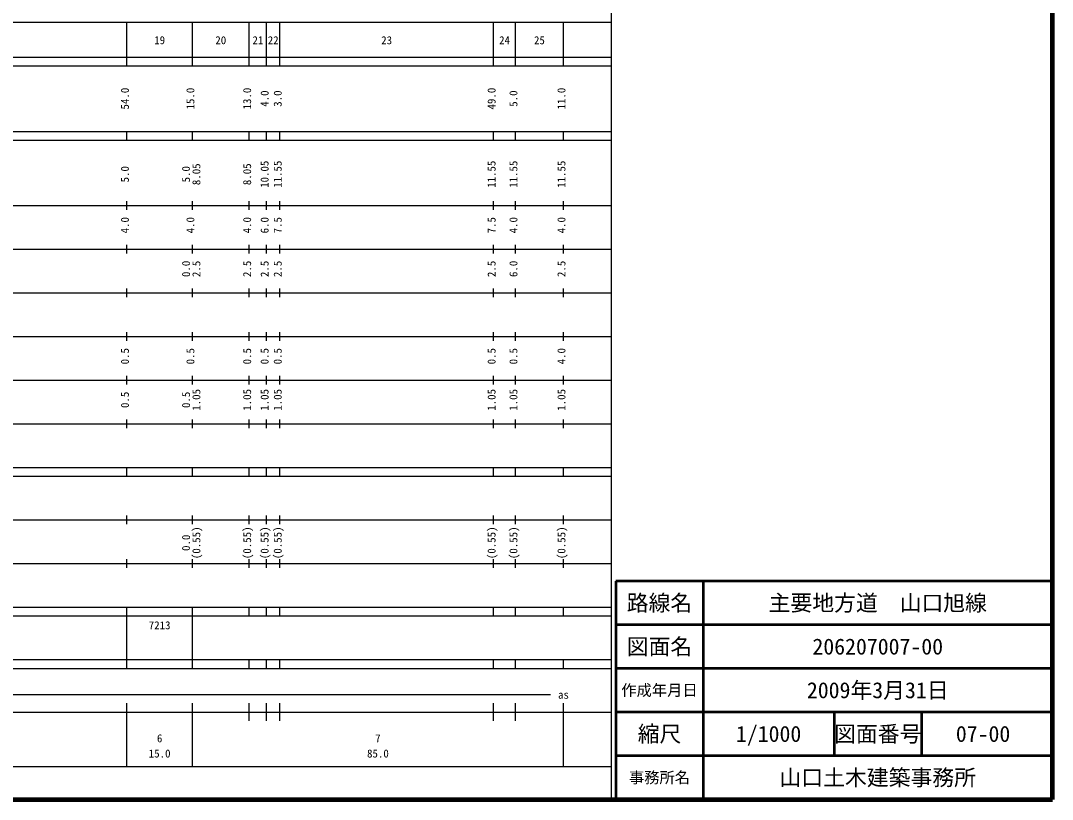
# Model space of a CAD drawing. Units: millimetres on the paper, enlarged 1000 times. Extents: x 40000 to 680000, y 20000 to 380000.
# Drawn here: x 443653 to 680000, y 20000 to 198357 of the extents above; entities that cross this region are included whole.
import ezdxf
from ezdxf.enums import TextEntityAlignment as Align

# ---------------------------------------------------------------- set-up
doc = ezdxf.new("R2010")
doc.units = ezdxf.units.MM
doc.header["$LTSCALE"] = 1000
for name, color, linetype, lineweight in [('M-TTL', 2, 'Continuous', 140), ('M-TTL-BAND', 7, 'Continuous', 25), ('M-TTL-FRAM', 2, 'Continuous', 50), ('M-TTL-LINE', 7, 'Continuous', 50)]:
    doc.layers.add(name, color=color, linetype=linetype, lineweight=lineweight)
doc.layers.add('M-TTL-TXT', color=7, linetype='Continuous')
doc.styles.add('ＭＳ ゴシック', font='')
doc.styles.get('ＭＳ ゴシック').set_extended_font_data('MS Gothic')

msp = doc.modelspace()

# ---------------------------------------------------------------- linework, layer by layer
at = {"layer": 'M-TTL'}
for p, q in [((680000, 20000), (680000, 380000)), ((40000, 20000), (680000, 20000))]:
    msp.add_line(p, q, dxfattribs=at)
at = {"layer": 'M-TTL-BAND'}
for p, q in [((579000, 20000), (579000, 370000)), ((68000, 198000), (579000, 198000)), ((468000, 188000), (468000, 198000)), ((483000, 188000), (483000, 198000)), ((496000, 188000), (496000, 198000)), ((500000, 188000), (500000, 198000)), ((503000, 188000), (503000, 198000)), ((552000, 188000), (552000, 198000)), ((557000, 188000), (557000, 198000)), ((568000, 188000), (568000, 198000)), ((40000, 190000), (579000, 190000)), ((40000, 188000), (579000, 188000)), ((40000, 173000), (579000, 173000)), ((468000, 171000), (468000, 173000)), ((483000, 171000), (483000, 173000)), ((496000, 171000), (496000, 173000)), ((500000, 171000), (500000, 173000)), ((503000, 171000), (503000, 173000)), ((552000, 171000), (552000, 173000)), ((557000, 171000), (557000, 173000)), ((568000, 171000), (568000, 173000)), ((40000, 171000), (579000, 171000)), ((40000, 156000), (579000, 156000)), ((468000, 155000), (468000, 157000)), ((483000, 155000), (483000, 157000)), ((496000, 155000), (496000, 157000)), ((500000, 155000), (500000, 157000)), ((503000, 155000), (503000, 157000)), ((552000, 155000), (552000, 157000)), ((557000, 155000), (557000, 157000)), ((568000, 155000), (568000, 157000)), ((468000, 145000), (468000, 147000)), ((483000, 145000), (483000, 147000)), ((496000, 145000), (496000, 147000)), ((500000, 145000), (500000, 147000)), ((503000, 145000), (503000, 147000)), ((552000, 145000), (552000, 147000)), ((557000, 145000), (557000, 147000)), ((568000, 145000), (568000, 147000)), ((46000, 146000), (579000, 146000)), ((52000, 136000), (579000, 136000)), ((468000, 135000), (468000, 137000)), ((483000, 135000), (483000, 137000)), ((496000, 135000), (496000, 137000)), ((500000, 135000), (500000, 137000)), ((503000, 135000), (503000, 137000)), ((552000, 135000), (552000, 137000)), ((557000, 135000), (557000, 137000)), ((568000, 135000), (568000, 137000)), ((46000, 126000), (579000, 126000)), ((468000, 125000), (468000, 127000)), ((483000, 125000), (483000, 127000)), ((496000, 125000), (496000, 127000)), ((500000, 125000), (500000, 127000)), ((503000, 125000), (503000, 127000)), ((552000, 125000), (552000, 127000)), ((557000, 125000), (557000, 127000)), ((568000, 125000), (568000, 127000)), ((52000, 116000), (579000, 116000)), ((468000, 115000), (468000, 117000)), ((483000, 115000), (483000, 117000)), ((496000, 115000), (496000, 117000)), ((500000, 115000), (500000, 117000)), ((503000, 115000), (503000, 117000)), ((552000, 115000), (552000, 117000)), ((557000, 115000), (557000, 117000)), ((568000, 115000), (568000, 117000)), ((468000, 105000), (468000, 107000)), ((483000, 105000), (483000, 107000)), ((496000, 105000), (496000, 107000)), ((500000, 105000), (500000, 107000)), ((503000, 105000), (503000, 107000)), ((552000, 105000), (552000, 107000)), ((557000, 105000), (557000, 107000)), ((568000, 105000), (568000, 107000)), ((46000, 106000), (579000, 106000)), ((40000, 96000), (579000, 96000)), ((468000, 94000), (468000, 96000)), ((483000, 94000), (483000, 96000)), ((496000, 94000), (496000, 96000)), ((500000, 94000), (500000, 96000)), ((503000, 94000), (503000, 96000)), ((552000, 94000), (552000, 96000)), ((557000, 94000), (557000, 96000)), ((568000, 94000), (568000, 96000)), ((40000, 94000), (579000, 94000)), ((49000, 84000), (579000, 84000)), ((468000, 83000), (468000, 85000)), ((483000, 83000), (483000, 85000)), ((496000, 83000), (496000, 85000)), ((500000, 83000), (500000, 85000)), ((503000, 83000), (503000, 85000)), ((552000, 83000), (552000, 85000)), ((557000, 83000), (557000, 85000)), ((568000, 83000), (568000, 85000)), ((40000, 74000), (579000, 74000)), ((468000, 73000), (468000, 75000)), ((483000, 73000), (483000, 75000)), ((496000, 73000), (496000, 75000)), ((500000, 73000), (500000, 75000)), ((503000, 73000), (503000, 75000)), ((552000, 73000), (552000, 75000)), ((557000, 73000), (557000, 75000)), ((568000, 73000), (568000, 75000)), ((40000, 64000), (579000, 64000)), ((468000, 62000), (468000, 64000)), ((483000, 62000), (483000, 64000)), ((496000, 62000), (496000, 64000)), ((500000, 62000), (500000, 64000)), ((503000, 62000), (503000, 64000)), ((552000, 62000), (552000, 64000)), ((557000, 62000), (557000, 64000)), ((568000, 62000), (568000, 64000)), ((40000, 62000), (579000, 62000)), ((468000, 52000), (468000, 62000)), ((468000, 52000), (468000, 62000)), ((483000, 52000), (483000, 62000)), ((40000, 52000), (579000, 52000)), ((468000, 50000), (468000, 52000)), ((483000, 50000), (483000, 52000)), ((496000, 50000), (496000, 52000)), ((500000, 50000), (500000, 52000)), ((503000, 50000), (503000, 52000)), ((552000, 50000), (552000, 52000)), ((557000, 50000), (557000, 52000)), ((568000, 50000), (568000, 52000)), ((40000, 50000), (579000, 50000)), ((71000, 44000), (565000, 44000)), ((468000, 27500), (468000, 42000)), ((483000, 27500), (483000, 42000)), ((496000, 38000), (496000, 42000)), ((500000, 38000), (500000, 42000)), ((503000, 38000), (503000, 42000)), ((552000, 38000), (552000, 42000)), ((557000, 38000), (557000, 42000)), ((568000, 27500), (568000, 42000)), ((40000, 40000), (579000, 40000)), ((68000, 27500), (579000, 27500))]:
    msp.add_line(p, q, dxfattribs=at)
at = {"layer": 'M-TTL-FRAM'}
for p, q in [((680000, 70000), (580000, 70000)), ((580000, 70000), (580000, 20000))]:
    msp.add_line(p, q, dxfattribs=at)
at = {"layer": 'M-TTL-LINE'}
for p, q in [((600000, 70000), (600000, 20000)), ((680000, 60000), (580000, 60000)), ((680000, 50000), (580000, 50000)), ((680000, 40000), (580000, 40000)), ((630000, 40000), (630000, 30000)), ((650000, 40000), (650000, 30000)), ((680000, 30000), (580000, 30000))]:
    msp.add_line(p, q, dxfattribs=at)

# ---------------------------------------------------------------- texts
at = {"layer": 'M-TTL-BAND', "style": 'ＭＳ ゴシック'}
for s, p in [('19', (475500, 192405)), ('20', (489500, 192405)), ('21', (498000, 192405)), ('22', (501500, 192405)), ('23', (527500, 192405)), ('24', (554500, 192405)), ('25', (562500, 192405)), ('as', (568000, 42500)), ('6', (475500, 32523)), ('7', (525500, 32523)), ('15.0', (475500, 29033)), ('85.0', (525500, 29033))]:
    msp.add_text(s, height=1833, dxfattribs=at).set_placement(p, align=Align.BOTTOM_CENTER)
for s, p in [('54.0', (469000, 180500)), ('15.0', (484000, 180500)), ('13.0', (497000, 180500)), ('4.0', (501000, 180500)), ('3.0', (504000, 180500)), ('49.0', (553000, 180500)), ('5.0', (558000, 180500)), ('11.0', (569000, 180500)), ('8.05', (485370, 163174)), ('8.05', (497000, 163174)), ('10.05', (501000, 163174)), ('11.55', (504000, 163174)), ('11.55', (553000, 163174)), ('11.55', (558000, 163174)), ('11.55', (569000, 163174)), ('5.0', (469000, 163174)), ('5.0', (483000, 163174)), ('4.0', (469000, 151500)), ('4.0', (484000, 151500)), ('4.0', (497000, 151500)), ('6.0', (501000, 151500)), ('7.5', (504000, 151500)), ('7.5', (553000, 151500)), ('4.0', (558000, 151500)), ('4.0', (569000, 151500)), ('0.0', (483000, 141500)), ('2.5', (485370, 141500)), ('2.5', (497000, 141500)), ('2.5', (501000, 141500)), ('2.5', (504000, 141500)), ('2.5', (553000, 141500)), ('6.0', (558000, 141500)), ('2.5', (569000, 141500)), ('0.5', (469000, 121500)), ('0.5', (484000, 121500)), ('0.5', (497000, 121500)), ('0.5', (501000, 121500)), ('0.5', (504000, 121500)), ('0.5', (553000, 121500)), ('0.5', (558000, 121500)), ('4.0', (569000, 121500)), ('1.05', (485370, 111500)), ('1.05', (497000, 111500)), ('1.05', (501000, 111500)), ('1.05', (504000, 111500)), ('1.05', (553000, 111500)), ('1.05', (558000, 111500)), ('1.05', (569000, 111500)), ('0.5', (469000, 111500)), ('0.5', (483000, 111500)), ('0.0', (483000, 78764)), ('(0.55)', (485370, 78764)), ('(0.55)', (497000, 78764)), ('(0.55)', (501000, 78764)), ('(0.55)', (504000, 78764)), ('(0.55)', (553000, 78764)), ('(0.55)', (558000, 78764)), ('(0.55)', (569000, 78764))]:
    msp.add_text(s, height=1833, rotation=90, dxfattribs=at).set_placement(p, align=Align.BOTTOM_CENTER)
msp.add_text('7213', height=1833, dxfattribs=at).set_placement((473000, 58405), align=Align.BOTTOM_LEFT)
at = {"layer": 'M-TTL-TXT', "style": 'ＭＳ ゴシック'}
for s, height, p in [('路線名', 3666, (590000, 65000)), ('路線名', 3666, (590000, 65000)), ('主要地方道\u3000山口旭線', 3666, (640000, 65000)), ('図面名', 3666, (590000, 55000)), ('図面名', 3666, (590000, 55000)), ('206207007-00', 3666, (640000, 55000)), ('2009年3月31日', 3666, (640000, 45000)), ('作成年月日', 2566, (590000, 45000)), ('作成年月日', 2566, (590000, 45000)), ('縮尺', 3666, (590000, 35000)), ('縮尺', 3666, (590000, 35000)), ('1/1000', 3666, (615000, 35000)), ('図面番号', 3666, (640000, 35000)), ('図面番号', 3666, (640000, 35000)), ('07-00', 3666, (664125, 35000)), ('事務所名', 2566, (590000, 25000)), ('事務所名', 2566, (590000, 25000)), ('山口土木建築事務所', 3666, (640000, 25000))]:
    msp.add_text(s, height=height, dxfattribs=at).set_placement(p, align=Align.MIDDLE_CENTER)

doc.saveas('drawing.dxf')
